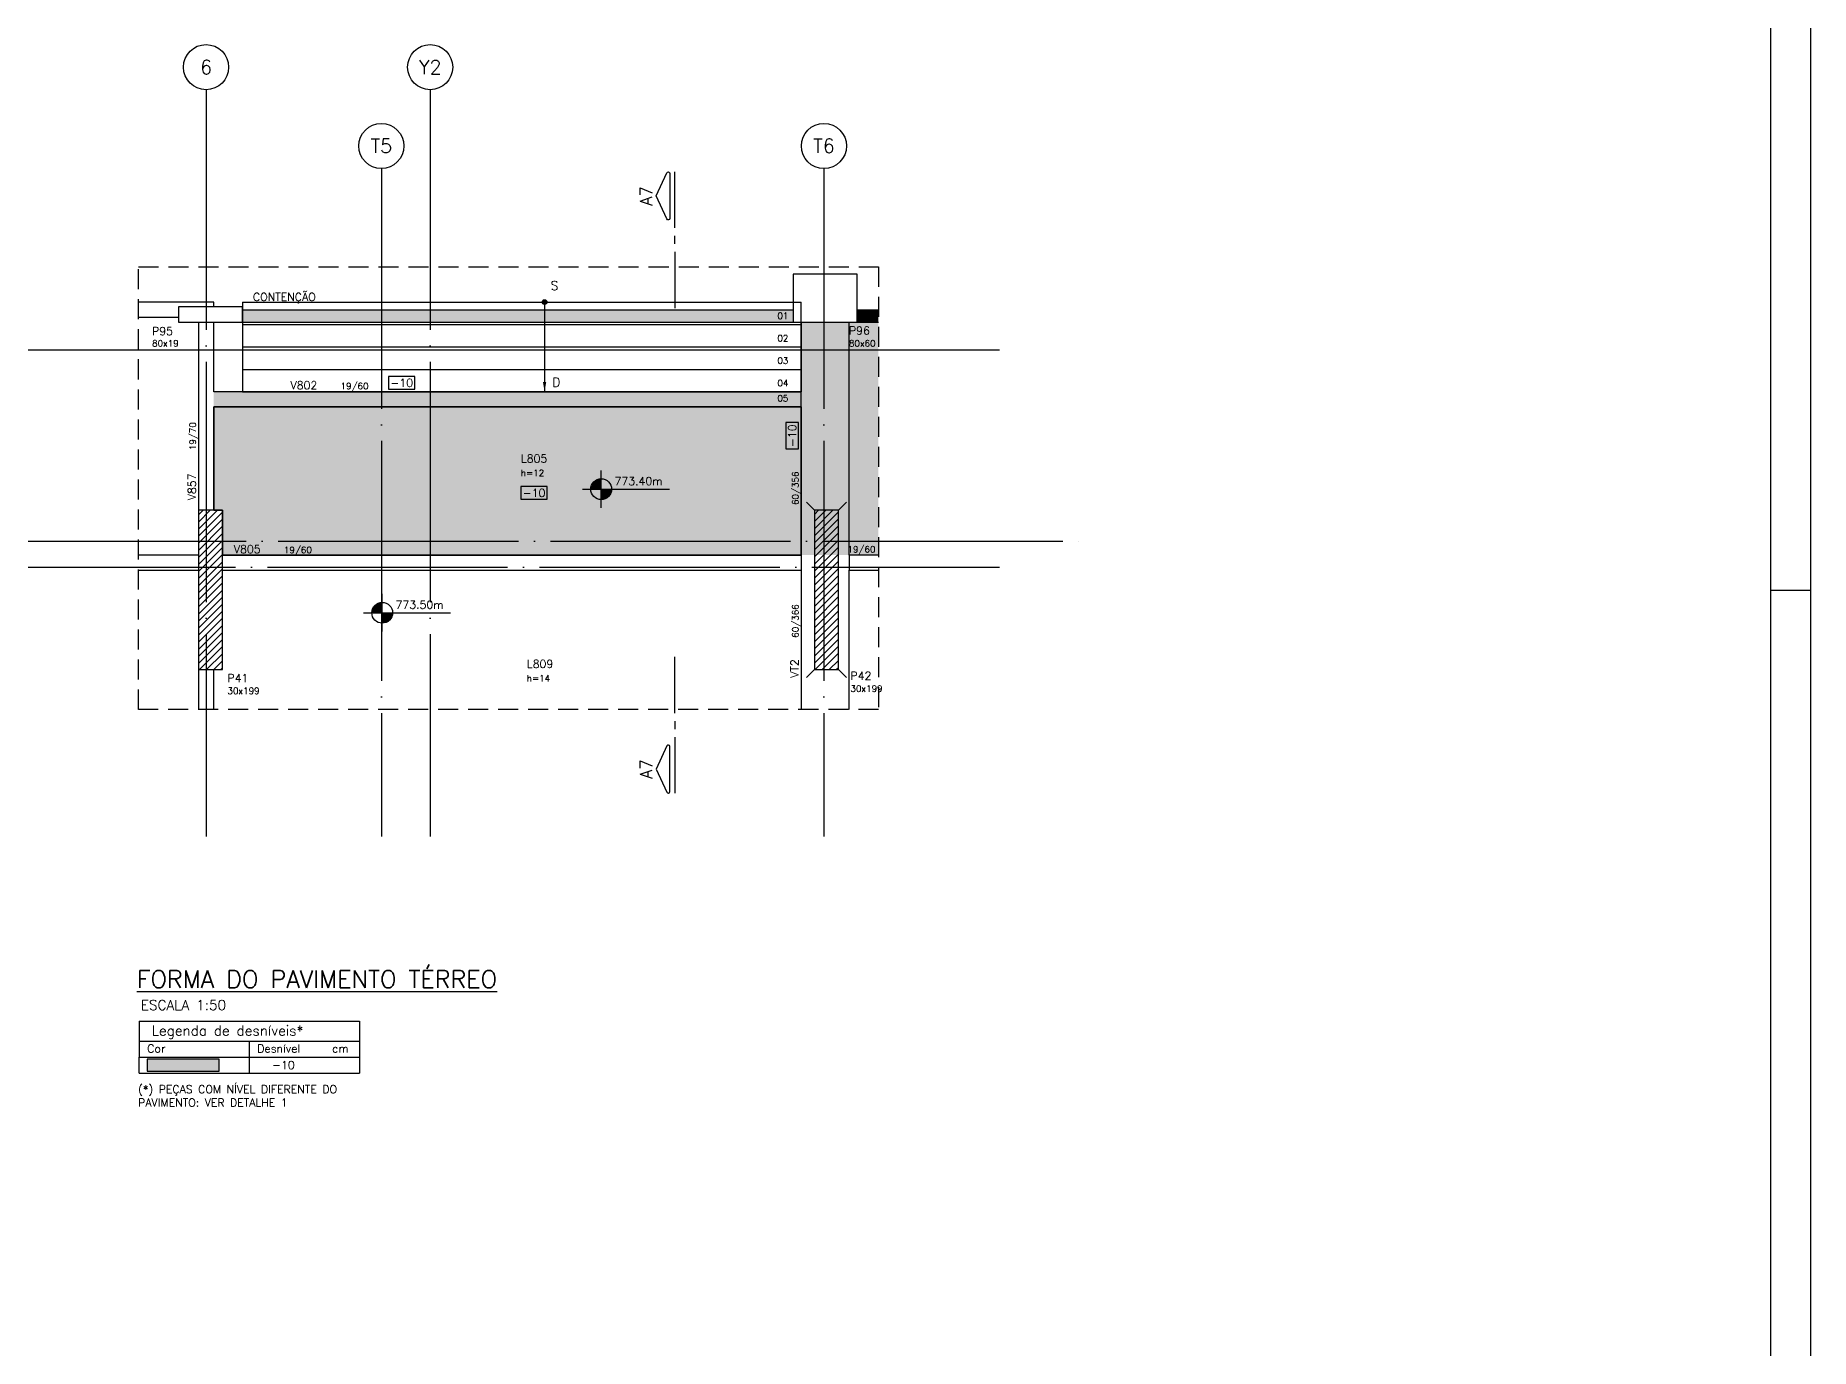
# Model space of a CAD drawing. Header units: millimetres. Extents: x 0 to 6870, y 0 to 4500.
# Drawn here: x 4652 to 6870, y 2023 to 3663 of the extents above; entities that cross this region are included whole.
import ezdxf
from ezdxf.enums import TextEntityAlignment as Align

# ---------------------------------------------------------------- set-up
doc = ezdxf.new("R2010")
doc.units = ezdxf.units.MM
doc.header["$LTSCALE"] = 50
doc.linetypes.add('DASHED', pattern=[0.75, 0.5, -0.25])
doc.linetypes.add('EIXO', pattern=[6.8, 6, -0.4, 0, -0.4])
for name, color, linetype in [('AR-TEXTO_REGUA 120_1-200', 4, 'Continuous'), ('F-AUX', 2, 'Continuous'), ('F-AUX-RED', 1, 'Continuous'), ('F-CORTE-INDICAÇÃO', 4, 'Continuous'), ('F-EIXO', 12, 'EIXO'), ('F-ESCADAS', 2, 'Continuous'), ('F-LAJES-DIM', 2, 'Continuous'), ('F-LAJES-NOME', 4, 'Continuous'), ('F-LAJES-R', 254, 'Continuous'), ('F-MARGEM', 1, 'Continuous'), ('F-NÍVEL-PLANTA', 2, 'Continuous'), ('F-PILARES-DIM', 172, 'Continuous'), ('F-PILARES-HACH', 174, 'Continuous'), ('F-PILARES-M', 170, 'Continuous'), ('F-PILARES-N', 170, 'Continuous'), ('F-PILARES-NASCE', 4, 'Continuous'), ('F-PILARES-NOME', 170, 'Continuous'), ('F-PILARES-S', 170, 'Continuous'), ('F-SOLIDO-VIGAS', 252, 'Continuous'), ('F-TABELA-NÍVEIS', 1, 'Continuous'), ('F-TEXTO', 6, 'Continuous'), ('F-TEXTO-YELLOW', 2, 'Continuous'), ('F-VIGAS', 3, 'Continuous'), ('F-VIGAS-DIM', 2, 'Continuous'), ('F-VIGAS-NOME', 4, 'Continuous')]:
    doc.layers.add(name, color=color, linetype=linetype)
doc.layers.add('F-DESNIVEL-2', color=7, linetype='Continuous', true_color=0xffd1e8)
doc.styles.add('5385-ARQ-PB-BAS-PLA-TER-TORRE-A-106-TXT$0$R60-75', font='romans.shx', dxfattribs={"height": 0.1125})
doc.styles.add('MCP', font='romans.shx')
doc.styles.add('REGUA-120-esc1_200', font='simplex.shx', dxfattribs={"height": 0.6})
doc.styles.add('ROMANS', font='romans.shx')
pattern_1 = [(45, (3579.8426, 1655.405), (-4.419417, 4.419417), [])]

# ---------------------------------------------------------------- blocks, each defined once
blk = doc.blocks.new('A0-1L_900')
at = {"layer": 'F-MARGEM', "color": 2}
blk.add_line((136.4, 59.4), (137.4, 59.4), dxfattribs=at)
blk.add_lwpolyline([(0, 0), (0, 90), (137.4, 90), (137.4, 0)], close=True, dxfattribs=at)
at = {"layer": 'F-MARGEM', "color": 7}
blk.add_lwpolyline([(2.5, 89), (136.4, 89), (136.4, 1), (2.5, 1)], close=True, dxfattribs=at)
blk = doc.blocks.new('*U10')
at = {"layer": 'F-LAJES-DIM', "color": 1}
blk.add_lwpolyline([(0, 0), (33, 0), (33, 16), (0, 16)], close=True, dxfattribs=at)
at = {"layer": 'F-LAJES-DIM', "style": 'MCP'}
blk.add_attdef('DIM', text='', height=10, dxfattribs=at).set_placement((16.5, 8), align=Align.MIDDLE_CENTER)
blk = doc.blocks.new('*U4')
at = {"layer": 'F-VIGAS-DIM', "color": 1}
blk.add_lwpolyline([(0, 0), (33, 0), (33, 16), (0, 16)], close=True, dxfattribs=at)
at = {"layer": 'F-VIGAS-DIM', "style": 'MCP'}
blk.add_attdef('DIM', text='', height=10, dxfattribs=at).set_placement((16.5, 8), align=Align.MIDDLE_CENTER)
blk = doc.blocks.new('Nível - Planta')
at = {"layer": 'F-NÍVEL-PLANTA'}
h = blk.add_hatch(color=71, dxfattribs=at)
h.paths.add_polyline_path([(0, 0), (0, 0.26, 0.414214), (-0.26, 0)])
h.paths.add_polyline_path([(0.26, 0), (0, 0), (0, -0.26, 0.414214)])
for p, q in [((0, -0.469), (0, 0.469)), ((-0.469, 0), (1.704, 0))]:
    blk.add_line(p, q, dxfattribs=at)
blk.add_circle((0, 0), 0.26, dxfattribs=at)
at = {"layer": 'F-TEXTO', "color": 3, "style": 'MCP'}
blk.add_attdef('NÍVEL', (0.333, 0.102), '', height=0.2, dxfattribs=at)
blk = doc.blocks.new('*U77')
at = {"layer": 'F-EIXO'}
blk.add_line((0, 0), (0, -932.9), dxfattribs=at)
at = {"layer": 'F-EIXO', "color": 2, "linetype": 'Continuous'}
blk.add_circle((0, 28.2), 28.2, dxfattribs=at)
at = {"layer": 'F-TEXTO', "style": 'ROMANS'}
blk.add_attdef('EIXO', text='', height=17.5, rotation=360, dxfattribs=at).set_placement((0, 28.2), align=Align.MIDDLE_CENTER)
blk = doc.blocks.new('*U78')
at = {"layer": 'F-EIXO'}
blk.add_line((0, 0), (1254.9, 0), dxfattribs=at)
at = {"layer": 'F-EIXO', "color": 2, "linetype": 'Continuous'}
blk.add_circle((-28.2, 0), 28.2, dxfattribs=at)
at = {"layer": 'F-TEXTO', "style": 'ROMANS'}
blk.add_attdef('EIXO', text='', height=17.5, dxfattribs=at).set_placement((-28.2, 0), align=Align.MIDDLE_CENTER)
blk = doc.blocks.new('*U79')
at = {"layer": 'F-EIXO'}
blk.add_line((0, 0), (1342.9, 0), dxfattribs=at)
at = {"layer": 'F-EIXO', "color": 2, "linetype": 'Continuous'}
blk.add_circle((-28.2, 0), 28.2, dxfattribs=at)
at = {"layer": 'F-TEXTO', "style": 'ROMANS'}
blk.add_attdef('EIXO', text='', height=17.5, dxfattribs=at).set_placement((-28.2, 0), align=Align.MIDDLE_CENTER)
blk = doc.blocks.new('*U75')
at = {"layer": 'F-EIXO'}
blk.add_line((0, 0), (0, -834.4), dxfattribs=at)
at = {"layer": 'F-EIXO', "color": 2, "linetype": 'Continuous'}
blk.add_circle((0, 28.2), 28.2, dxfattribs=at)
at = {"layer": 'F-TEXTO', "style": 'ROMANS'}
blk.add_attdef('EIXO', text='', height=17.5, rotation=360, dxfattribs=at).set_placement((0, 28.2), align=Align.MIDDLE_CENTER)
blk = doc.blocks.new('*U76')
at = {"layer": 'F-EIXO'}
blk.add_line((0, 0), (0, -834.4), dxfattribs=at)
at = {"layer": 'F-EIXO', "color": 2, "linetype": 'Continuous'}
blk.add_circle((0, 28.2), 28.2, dxfattribs=at)
at = {"layer": 'F-TEXTO', "style": 'ROMANS'}
blk.add_attdef('EIXO', text='', height=17.5, rotation=360, dxfattribs=at).set_placement((0, 28.2), align=Align.MIDDLE_CENTER)
blk = doc.blocks.new('*U74')
at = {"layer": 'F-EIXO'}
blk.add_line((0, 0), (1254.9, 0), dxfattribs=at)
at = {"layer": 'F-EIXO', "color": 2, "linetype": 'Continuous'}
blk.add_circle((-28.2, 0), 28.2, dxfattribs=at)
at = {"layer": 'F-TEXTO', "style": 'ROMANS'}
blk.add_attdef('EIXO', text='', height=17.5, dxfattribs=at).set_placement((-28.2, 0), align=Align.MIDDLE_CENTER)
blk = doc.blocks.new('*U80')
at = {"layer": 'F-EIXO'}
blk.add_line((0, 0), (0, -932.9), dxfattribs=at)
at = {"layer": 'F-EIXO', "color": 2, "linetype": 'Continuous'}
blk.add_circle((0, 28.2), 28.2, dxfattribs=at)
at = {"layer": 'F-TEXTO', "style": 'ROMANS'}
blk.add_attdef('EIXO', text='', height=17.5, rotation=360, dxfattribs=at).set_placement((0, 28.2), align=Align.MIDDLE_CENTER)
blk = doc.blocks.new('*U14')
at = {"layer": 'F-CORTE-INDICAÇÃO'}
for p, q in [((-100, 0), (-170, 0)), ((-80, 0), (-90, 0)), ((-70, 0), (0, 0))]:
    blk.add_line(p, q, dxfattribs=at)
blk.add_lwpolyline([(-112, 6, 0.802585), (-111.2, 9.8), (-140, 23.3), (-168.8, 9.8, 0.802585), (-168, 6)], format="xyb", close=True, dxfattribs=at)
at = {"layer": 'F-CORTE-INDICAÇÃO', "style": 'ROMANS'}
blk.add_attdef('CORTE', text='', height=15, dxfattribs=at).set_placement((-140, 35.8), align=Align.MIDDLE_CENTER)
at = {"layer": 'F-CORTE-INDICAÇÃO', "color": 2, "style": 'ROMANS'}
blk.add_attdef('FOLHA', text='', height=12, dxfattribs=at).set_placement((-140, -10), align=Align.MIDDLE_CENTER)

msp = doc.modelspace()

# ---------------------------------------------------------------- hatches: boundary and pattern name
at = {"layer": 'F-AUX'}
msp.add_hatch(color=1, dxfattribs=at).paths.add_polyline_path([(5291.29, 3329.91, 1), (5285.29, 3329.91, 1)])
at = {"layer": 'F-PILARES-HACH', "linetype": 'Continuous'}
h = msp.add_hatch(dxfattribs=at)
h.set_pattern_fill('ANSI31', color=256, scale=50, style=0)
h.set_pattern_definition(pattern_1)
h.paths.add_polyline_path([(4855.84, 2870.91), (4885.84, 2870.91), (4885.84, 3069.91), (4855.84, 3069.91)], flags=16)
h = msp.add_hatch(dxfattribs=at)
h.set_pattern_fill('ANSI31', color=256, scale=50, style=0)
h.set_pattern_definition(pattern_1)
h.paths.add_polyline_path([(5625.34, 2870.91), (5655.34, 2870.91), (5655.34, 3069.91), (5625.34, 3069.91)], flags=16)
at = {"layer": 'F-SOLIDO-VIGAS', "linetype": 'Continuous'}
h = msp.add_hatch(color=256, dxfattribs=at)
h.dxf.hatch_style = 1
h.paths.add_polyline_path([(5598.84, 3319.91), (4910.84, 3319.91), (4910.84, 3304.91), (5598.84, 3304.91)])
h = msp.add_hatch(color=256, dxfattribs=at)
h.dxf.hatch_style = 1
h.paths.add_polyline_path([(5705.34, 3319.91), (5678.84, 3319.91), (5678.84, 3304.91), (5705.34, 3304.91)])

# ---------------------------------------------------------------- linework, layer by layer
at = {"layer": 'F-AUX', "color": 1}
msp.add_lwpolyline([(5288.29, 3329.91), (5288.29, 3217.91)], dxfattribs=at)
msp.add_circle((5288.29, 3329.91), 3, dxfattribs=at)
msp.add_solid([(5286.29, 3229.91), (5288.29, 3217.91), (5290.29, 3229.91)], dxfattribs=at)
at = {"layer": 'F-AUX-RED', "color": 1, "linetype": 'DASHED'}
msp.add_lwpolyline([(5705.34, 2820.91), (4780.84, 2820.91), (4780.84, 3373.91), (5705.34, 3373.91)], close=True, dxfattribs=at)
at = {"layer": 'F-DESNIVEL-2', "linetype": 'Continuous'}
for points in [[(5668.84, 3208.41), (5668.84, 3304.81), (5608.84, 3304.81)], [(5668.84, 3208.41), (5608.84, 3304.81), (5608.84, 3208.41)], [(5668.84, 3208.41), (5668.84, 3013.91), (5678.84, 3304.91)], [(5668.84, 3208.41), (5678.84, 3304.91), (5668.84, 3208.41)], [(5668.84, 3013.91), (5705.34, 3013.91), (5678.84, 3304.91)], [(5668.84, 3013.91), (5678.84, 3304.91), (5668.84, 3013.91)], [(5668.84, 3208.41), (5678.84, 3304.91), (5668.84, 3304.91)], [(5668.84, 3208.41), (5668.84, 3304.91), (5668.84, 3208.41)], [(5678.84, 3304.91), (5705.34, 3013.91), (5705.34, 3304.91)], [(5678.84, 3304.91), (5705.34, 3304.91), (5678.84, 3304.91)], [(4874.84, 3198.91), (5608.84, 3198.91), (5608.84, 3217.91)], [(4874.84, 3198.91), (5608.84, 3217.91), (4874.84, 3217.91)], [(4874.84, 3198.91), (4874.84, 3217.91), (4874.84, 3198.91)], [(4874.84, 3198.91), (4874.84, 3069.91), (5608.84, 3198.91)], [(4874.84, 3198.91), (5608.84, 3198.91), (4874.84, 3198.91)], [(4874.84, 3069.91), (4885.84, 3069.91), (5608.84, 3198.91)], [(4874.84, 3069.91), (5608.84, 3198.91), (4874.84, 3069.91)], [(5608.84, 3198.91), (4885.84, 3069.91), (5608.84, 3013.91)], [(5668.84, 3013.91), (5668.84, 3208.41), (5608.84, 3208.41)], [(5668.84, 3013.91), (5608.84, 3208.41), (5608.84, 3013.91)], [(5668.84, 3208.41), (5608.84, 3208.41), (5668.84, 3208.41)], [(5608.84, 3198.91), (5608.84, 3013.91), (5608.84, 3198.91)], [(4885.84, 3069.91), (4885.84, 3013.91), (5608.84, 3013.91)], [(4885.84, 3069.91), (5608.84, 3013.91), (4885.84, 3069.91)], [(5668.84, 3013.91), (5608.84, 3013.91), (5668.84, 3013.91)]]:
    msp.add_solid(points, dxfattribs=at)
at = {"layer": 'F-DESNIVEL-2'}
for points in [[(4791.84, 2369.24), (4881.84, 2369.24), (4881.84, 2384.24)], [(4791.84, 2369.24), (4881.84, 2384.24), (4791.84, 2384.24)], [(4791.84, 2369.24), (4791.84, 2384.24), (4791.84, 2369.24)]]:
    msp.add_solid(points, dxfattribs=at)
at = {"layer": 'F-EIXO'}
msp.add_line((4686.57, 3270.41), (5856.88, 3270.41), dxfattribs=at)
at = {"layer": 'F-ESCADAS'}
for p, q in [((4910.84, 3329.91), (4910.84, 3217.91)), ((4910.84, 3329.91), (5608.84, 3329.91)), ((5608.84, 3217.91), (5608.84, 3329.91)), ((4910.84, 3301.91), (5608.84, 3301.91)), ((4910.84, 3273.91), (5608.84, 3273.91)), ((4910.84, 3245.91), (5608.84, 3245.91)), ((4910.84, 3217.91), (5608.84, 3217.91))]:
    msp.add_line(p, q, dxfattribs=at)
at = {"layer": 'F-LAJES-R', "linetype": 'Continuous'}
msp.add_lwpolyline([(4885.84, 3013.91), (5608.84, 3013.91), (5608.84, 3198.91), (4874.84, 3198.91), (4874.84, 3069.91), (4885.84, 3069.91), (4885.84, 3013.91)], dxfattribs=at)
at = {"layer": 'F-PILARES-M', "linetype": 'Continuous'}
for points in [[(5598.84, 3304.91), (5678.84, 3304.91), (5678.84, 3364.91), (5598.84, 3364.91), (5598.84, 3304.91)], [(4830.84, 3304.91), (4910.84, 3304.91), (4910.84, 3323.91), (4830.84, 3323.91), (4830.84, 3304.91)]]:
    msp.add_lwpolyline(points, dxfattribs=at)
at = {"layer": 'F-PILARES-N', "linetype": 'Continuous'}
msp.add_lwpolyline([(5625.34, 2870.91), (5655.34, 2870.91), (5655.34, 3069.91), (5625.34, 3069.91), (5625.34, 2870.91)], dxfattribs=at)
at = {"layer": 'F-PILARES-NASCE', "linetype": 'Continuous'}
for p, q in [((5625.34, 3069.91), (5615.34, 3079.91)), ((5655.34, 3069.91), (5665.34, 3079.91)), ((5625.34, 2870.91), (5615.34, 2860.91)), ((5655.34, 2870.91), (5665.34, 2860.91))]:
    msp.add_line(p, q, dxfattribs=at)
at = {"layer": 'F-PILARES-S', "linetype": 'Continuous'}
msp.add_lwpolyline([(4855.84, 2870.91), (4885.84, 2870.91), (4885.84, 3069.91), (4855.84, 3069.91), (4855.84, 2870.91)], dxfattribs=at)
at = {"layer": 'F-TABELA-NÍVEIS'}
for p, q in [((4781.84, 2431.74), (4781.84, 2386.74)), ((4781.84, 2431.74), (5056.84, 2431.74)), ((5056.84, 2431.74), (5056.84, 2406.74)), ((4781.84, 2406.74), (5056.84, 2406.74)), ((4919.34, 2406.74), (4919.34, 2386.74)), ((5056.84, 2406.74), (5056.84, 2386.74)), ((4781.84, 2386.74), (5056.84, 2386.74)), ((4781.84, 2386.74), (5056.84, 2386.74)), ((4781.84, 2366.74), (4781.84, 2386.74)), ((4881.84, 2384.24), (4791.84, 2384.24)), ((4791.84, 2384.24), (4791.84, 2369.24)), ((4881.84, 2369.24), (4881.84, 2384.24)), ((4919.34, 2386.74), (4919.34, 2366.74)), ((5056.84, 2386.74), (5056.84, 2366.74)), ((4781.84, 2366.74), (5056.84, 2366.74)), ((4791.84, 2369.24), (4881.84, 2369.24))]:
    msp.add_line(p, q, dxfattribs=at)
at = {"layer": 'F-VIGAS'}
for points in [[(4874.84, 3329.91), (4780.84, 3329.91)], [(4874.84, 3323.91), (4874.84, 3329.91)], [(4780.84, 3310.91), (4830.84, 3310.91)], [(4855.84, 3304.91), (4855.84, 3208.41)], [(4874.84, 3217.91), (4874.84, 3304.91)], [(5598.84, 3319.91), (4910.84, 3319.91)], [(4910.84, 3304.91), (5598.84, 3304.91)], [(5608.84, 3304.91), (5608.84, 3217.91)], [(5668.84, 3208.41), (5668.84, 3304.91)], [(5705.34, 3319.91), (5678.84, 3319.91)], [(5678.84, 3304.91), (5705.34, 3304.91)], [(5608.84, 3217.91), (4874.84, 3217.91)], [(5608.84, 3198.91), (5608.84, 3217.91)], [(4855.84, 3208.41), (4855.84, 3069.91)], [(4874.84, 3069.91), (4874.84, 3198.91)], [(4874.84, 3198.91), (5608.84, 3198.91)], [(5608.84, 3198.91), (5608.84, 3013.91)], [(5668.84, 3013.91), (5668.84, 3208.41)], [(4855.84, 3013.91), (4780.84, 3013.91)], [(4780.84, 2994.91), (4855.84, 2994.91)], [(5608.84, 3013.91), (4885.84, 3013.91)], [(4885.84, 2994.91), (5608.84, 2994.91)], [(5608.84, 3013.91), (5608.84, 2994.91)], [(5608.84, 2994.91), (5608.84, 2820.91)], [(5705.34, 3013.91), (5668.84, 3013.91)], [(5668.84, 3013.91), (5668.84, 2994.91)], [(5668.84, 2994.91), (5705.34, 2994.91)], [(5668.84, 2820.91), (5668.84, 2994.91)], [(4855.84, 2870.91), (4855.84, 2820.91)], [(4874.84, 2820.91), (4874.84, 2870.91)]]:
    msp.add_lwpolyline(points, dxfattribs=at)

# ---------------------------------------------------------------- block references
at = {"layer": 'F-CORTE-INDICAÇÃO', "linetype": 'Continuous'}
ref = msp.add_blockref('*U14', (5450.86, 3322.53), dxfattribs=dict(at, xscale=-1, rotation=89.99999999999993))
ref.add_attrib('CORTE', 'A7', dxfattribs={"height": 15, "rotation": 90, "style": 'ROMANS'}).set_placement((5415.09, 3462.53), align=Align.MIDDLE_CENTER)
ref = msp.add_blockref('*U14', (5450.86, 2886.57), dxfattribs=dict(at, rotation=90))
ref.add_attrib('CORTE', 'A7', dxfattribs={"height": 15, "rotation": 90, "style": 'ROMANS'}).set_placement((5415.09, 2746.57), align=Align.MIDDLE_CENTER)
at = {"layer": 'F-EIXO', "linetype": 'Continuous'}
for name, p, values in [('*U80', (4865.34, 3595.25), {'EIXO': '6'}), ('*U77', (5145.34, 3595.25), {'EIXO': 'Y2'}), ('*U75', (5084.34, 3496.76), {'EIXO': 'T5'}), ('*U76', (5637.34, 3496.76), {'EIXO': 'T6'}), ('*U74', (4601.94, 3270.41), {'EIXO': 'TA'}), ('*U79', (4615.49, 3031.12), {'EIXO': 'A'}), ('*U78', (4601.94, 2998.91), {'EIXO': 'TB'})]:
    msp.add_blockref(name, p, dxfattribs=at).add_auto_attribs(values)
at = {"layer": 'F-LAJES-DIM', "linetype": 'Continuous'}
msp.add_blockref('*U10', (5258.66, 3083.57), dxfattribs=at).add_auto_attribs({'DIM': '-10'})
at = {"layer": 'F-MARGEM', "xscale": 50, "yscale": 50, "zscale": 50}
msp.add_blockref('A0-1L_900', (0, 0), dxfattribs=at)
at = {"layer": 'F-NÍVEL-PLANTA', "linetype": 'Continuous', "xscale": 50, "yscale": 50, "zscale": 50}
for p, values in [((5359.02, 3096.2), {'NÍVEL': '773.40m'}), ((5085.43, 2941.81), {'NÍVEL': '773.50m'})]:
    msp.add_blockref('Nível - Planta', p, dxfattribs=at).add_auto_attribs(values)
at = {"layer": 'F-VIGAS-DIM', "linetype": 'Continuous'}
msp.add_blockref('*U4', (5093.35, 3221.03), dxfattribs=at).add_auto_attribs({'DIM': '-10'})
at = {"layer": 'F-VIGAS-DIM', "linetype": 'Continuous', "rotation": 90}
msp.add_blockref('*U4', (5605.72, 3146.41), dxfattribs=at).add_auto_attribs({'DIM': '-10'})

# ---------------------------------------------------------------- texts
at = {"layer": 'AR-TEXTO_REGUA 120_1-200', "color": 2, "style": 'REGUA-120-esc1_200'}
msp.add_text('ESCALA 1:50', height=12.5, dxfattribs=at).set_placement((4783.8, 2445.51))
msp.add_text('ESCALA 1:50', height=12.5, dxfattribs=at).set_placement((4783.8, 2445.51))
at = {"layer": 'F-AUX', "char_height": 11.25, "width": 61.3796, "attachment_point": 1, "style": '5385-ARQ-PB-BAS-PLA-TER-TORRE-A-106-TXT$0$R60-75'}
for s, insert in [('S', (5295.91, 3356.18)), ('D', (5298.02, 3235.47))]:
    msp.add_mtext(s, dxfattribs=dict(at, insert=insert))
at = {"layer": 'F-LAJES-DIM', "linetype": 'Continuous', "style": 'MCP'}
for s, p in [('h=12', (5258.66, 3112.47)), ('h=14', (5266.09, 2855.97))]:
    msp.add_text(s, height=8, dxfattribs=at).set_placement(p)
at = {"layer": 'F-LAJES-NOME', "linetype": 'Continuous', "style": 'MCP'}
for s, p in [('L805', (5258.66, 3129.47)), ('L809', (5266.09, 2872.97))]:
    msp.add_text(s, height=10, dxfattribs=at).set_placement(p)
at = {"layer": 'F-PILARES-DIM', "linetype": 'Continuous', "style": 'MCP'}
for s, p in [('80x19', (4797.89, 3274.41)), ('80x60', (5668.57, 3274.28)), ('30x199', (4892.09, 2840.28)), ('30x199', (5670.5, 2843.09))]:
    msp.add_text(s, height=8, dxfattribs=at).set_placement(p)
at = {"layer": 'F-PILARES-NOME', "linetype": 'Continuous', "style": 'MCP'}
for s, p in [('P95', (4797.89, 3288.59)), ('P96', (5668.57, 3289.28)), ('P41', (4892.09, 2855.28)), ('P42', (5670.5, 2858.09))]:
    msp.add_text(s, height=10, dxfattribs=at).set_placement(p)
at = {"layer": 'F-TABELA-NÍVEIS', "color": 3, "style": 'MCP'}
msp.add_text('Legenda de desníveis*', height=12.5, dxfattribs=at).set_placement((4797.31, 2413.54))
at = {"layer": 'F-TABELA-NÍVEIS', "color": 2, "style": 'MCP'}
for s, p in [('Cor', (4791.84, 2392.37)), ('Desnível', (4929.34, 2392.37)), ('cm', (5022.88, 2392.37)), ('-10', (4947.8, 2371.74))]:
    msp.add_text(s, height=10, dxfattribs=at).set_placement(p)
at = {"layer": 'F-TABELA-NÍVEIS', "color": 2, "insert": (4780.44, 2351.52), "char_height": 10, "width": 276.9593, "attachment_point": 1, "style": 'MCP'}
msp.add_mtext('(*) PEÇAS COM NÍVEL DIFERENTE DO PAVIMENTO: VER DETALHE 1', dxfattribs=at)
at = {"layer": 'F-TEXTO', "style": 'ROMANS'}
msp.add_text('%%UFORMA DO PAVIMENTO TÉRREO', height=21.875, dxfattribs=at).set_placement((4778.96, 2473.12))
at = {"layer": 'F-TEXTO-YELLOW', "char_height": 8, "width": 122.7592, "attachment_point": 9, "style": '5385-ARQ-PB-BAS-PLA-TER-TORRE-A-106-TXT$0$R60-75'}
for s, insert in [('01', (5592.87, 3308.77)), ('02', (5592.87, 3280.77)), ('03', (5592.87, 3252.77)), ('04', (5592.87, 3224.77)), ('05', (5592.87, 3205.77))]:
    msp.add_mtext(s, dxfattribs=dict(at, insert=insert))
at = {"layer": 'F-VIGAS-DIM', "linetype": 'Continuous', "style": 'MCP'}
for p in [(5033.35, 3221.03), (4962.56, 3016.24), (5666.71, 3017.03)]:
    msp.add_text('19/60', height=8, dxfattribs=at).set_placement(p)
for s, p in [('19/70', (4852.72, 3144.91)), ('60/356', (5605.72, 3076.41)), ('60/366', (5605.72, 2910.57))]:
    msp.add_text(s, height=8, rotation=90, dxfattribs=at).set_placement(p)
at = {"layer": 'F-VIGAS-NOME', "linetype": 'Continuous', "style": 'MCP'}
for s, p in [('CONTENÇÃO', (4923.91, 3331.3)), ('V802', (4970.85, 3221.03)), ('V805', (4900.06, 3016.24))]:
    msp.add_text(s, height=10, dxfattribs=at).set_placement(p)
for s, p in [('V857', (4852.72, 3082.41)), ('VT2', (5605.72, 2860.57))]:
    msp.add_text(s, height=10, rotation=90, dxfattribs=at).set_placement(p)

doc.saveas('drawing.dxf')
